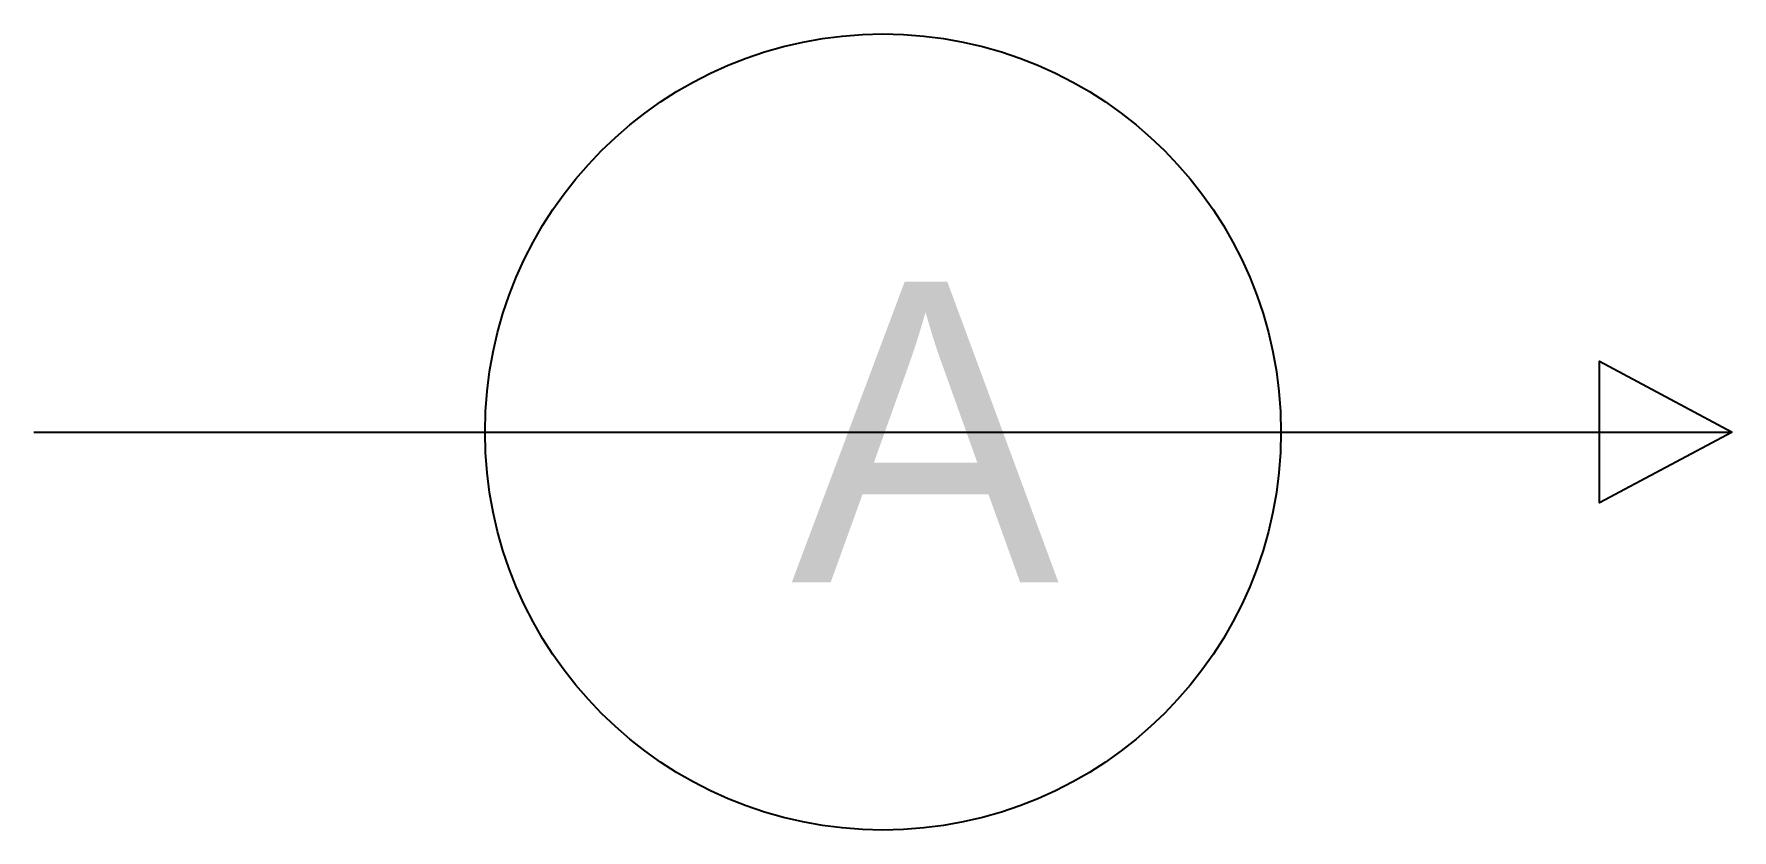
# Model space of a CAD drawing. Header units: metres. Extents: x 120 to 1080, y 415 to 865.
import ezdxf

# ---------------------------------------------------------------- set-up
doc = ezdxf.new("R2010")
doc.units = ezdxf.units.M

msp = doc.modelspace()

# ---------------------------------------------------------------- linework, layer by layer
msp.add_line((120, 640), (1080, 640))
msp.add_lwpolyline([(1080, 640), (1005, 600), (1005, 680)], close=True)
msp.add_circle((600, 640), 225)

# ---------------------------------------------------------------- texts
msp.add_text('A', height=170).set_placement((548, 555))

doc.saveas('drawing.dxf')
